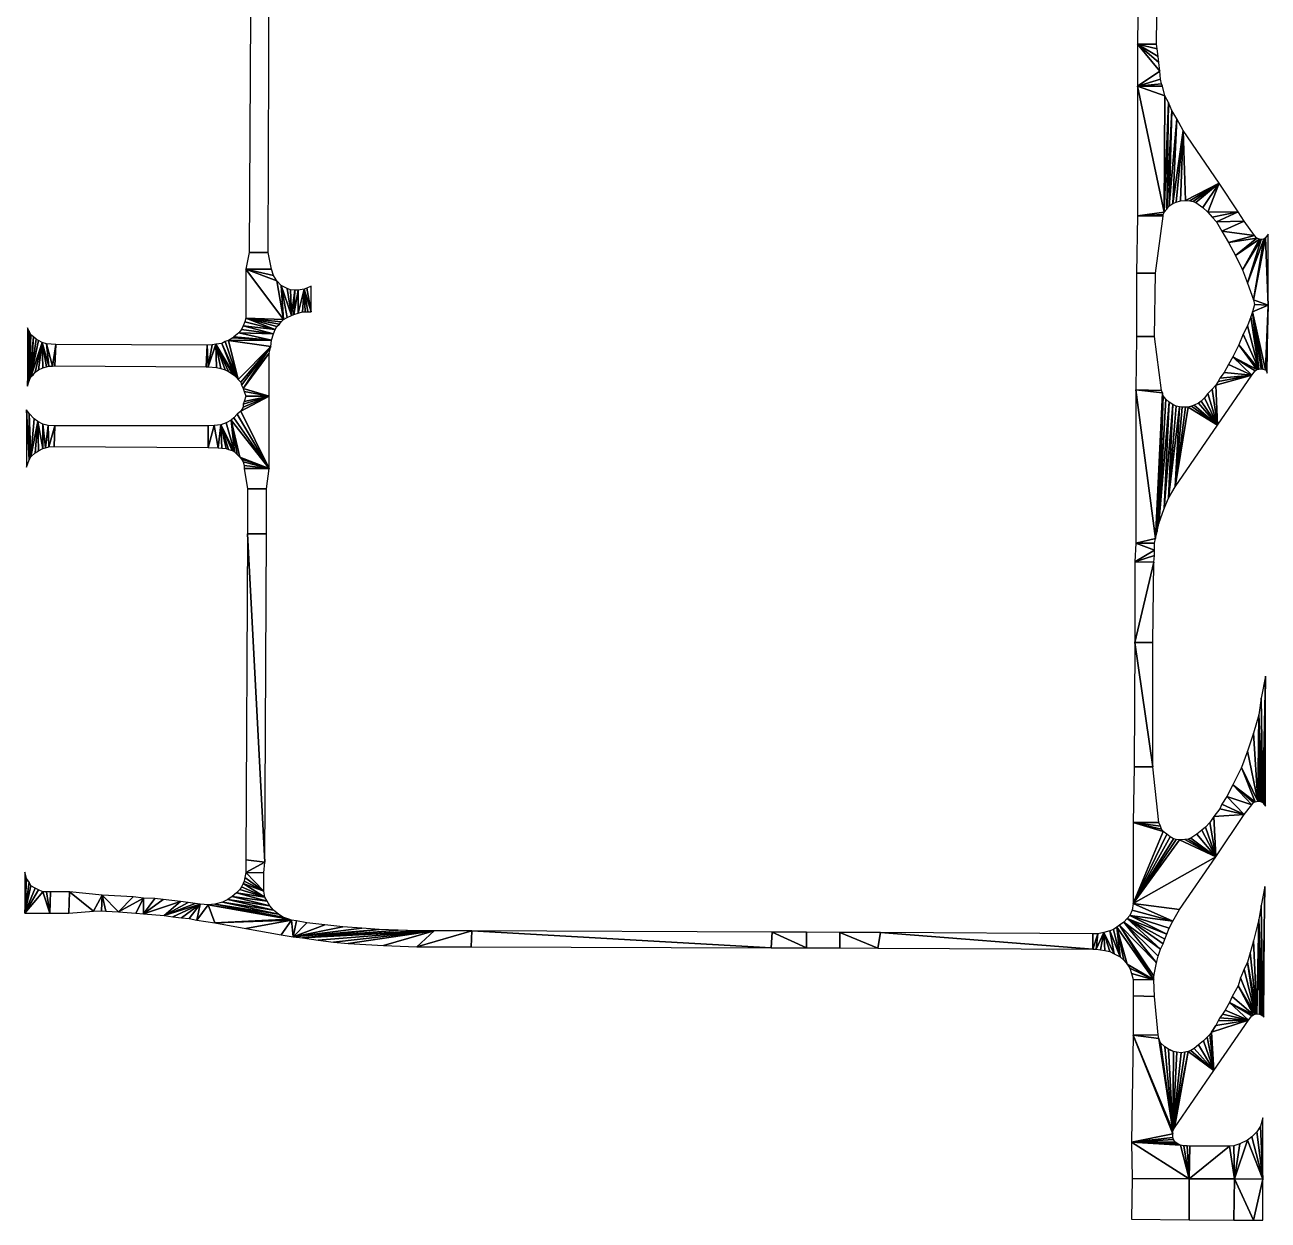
# Model space of a CAD drawing. Extents: x -35426928 to -35396732, y 11996534 to 12011444.
# Drawn here: x -35406120 to -35400336, y 11996534 to 12002096 of the extents above; entities that cross this region are included whole.
import ezdxf

# ---------------------------------------------------------------- set-up
doc = ezdxf.new("R2010")
doc.units = 0

msp = doc.modelspace()

# ---------------------------------------------------------------- linework, layer by layer
at = {"layer": 'mg_to_dxf', "color": 52}
for points in [[(-35404988, 12001036), (-35404980, 12003257), (-35405064, 12003257), (-35405076, 12001036)], [(-35400936, 12002646), (-35400944, 12002006), (-35400856, 12002006), (-35400848, 12002645)], [(-35400844, 12001921), (-35400844, 12001921), (-35400944, 12002006), (-35400840, 12001881)], [(-35400844, 12001921), (-35400844, 12001921), (-35400848, 12001948), (-35400944, 12002006)], [(-35400944, 12002006), (-35400944, 12002006), (-35400852, 12001985), (-35400856, 12002006)], [(-35400944, 12002006), (-35400944, 12002006), (-35400848, 12001948), (-35400852, 12001985)], [(-35400944, 12002006), (-35400944, 12002006), (-35400944, 12001810), (-35400840, 12001881)], [(-35400840, 12001881), (-35400840, 12001881), (-35400944, 12001810), (-35400836, 12001843)], [(-35400836, 12001843), (-35400836, 12001843), (-35400944, 12001810), (-35400832, 12001822)], [(-35400832, 12001822), (-35400832, 12001822), (-35400944, 12001810), (-35400828, 12001810)], [(-35400816, 12001765), (-35400816, 12001765), (-35400828, 12001810), (-35400944, 12001810)], [(-35400816, 12001765), (-35400816, 12001765), (-35400944, 12001810), (-35400820, 12001225)], [(-35400820, 12001225), (-35400820, 12001225), (-35400944, 12001810), (-35400944, 12001207)], [(-35400800, 12001735), (-35400800, 12001735), (-35400816, 12001765), (-35400820, 12001225)], [(-35400800, 12001735), (-35400800, 12001735), (-35400820, 12001225), (-35400808, 12001239)], [(-35400784, 12001698), (-35400784, 12001698), (-35400800, 12001735), (-35400808, 12001239)], [(-35400784, 12001698), (-35400784, 12001698), (-35400808, 12001239), (-35400796, 12001254)], [(-35400760, 12001658), (-35400760, 12001658), (-35400784, 12001698), (-35400796, 12001254)], [(-35400760, 12001658), (-35400760, 12001658), (-35400796, 12001254), (-35400780, 12001264)], [(-35400732, 12001605), (-35400732, 12001605), (-35400760, 12001658), (-35400780, 12001264)], [(-35400732, 12001605), (-35400732, 12001605), (-35400780, 12001264), (-35400764, 12001271)], [(-35400744, 12001277), (-35400744, 12001277), (-35400732, 12001605), (-35400764, 12001271)], [(-35400720, 12001278), (-35400720, 12001278), (-35400732, 12001605), (-35400744, 12001277)], [(-35400564, 12001359), (-35400564, 12001359), (-35400732, 12001605), (-35400720, 12001278)], [(-35400564, 12001359), (-35400564, 12001359), (-35400720, 12001278), (-35400700, 12001277)], [(-35400684, 12001274), (-35400684, 12001274), (-35400564, 12001359), (-35400700, 12001277)], [(-35400684, 12001274), (-35400684, 12001274), (-35400672, 12001270), (-35400564, 12001359)], [(-35400640, 12001246), (-35400640, 12001246), (-35400564, 12001359), (-35400672, 12001270)], [(-35400616, 12001224), (-35400616, 12001224), (-35400564, 12001359), (-35400640, 12001246)], [(-35400476, 12001226), (-35400476, 12001226), (-35400564, 12001359), (-35400616, 12001224)], [(-35400820, 12001225), (-35400820, 12001225), (-35400944, 12001207), (-35400824, 12001214)], [(-35400596, 12001201), (-35400596, 12001201), (-35400476, 12001226), (-35400616, 12001224)], [(-35400596, 12001201), (-35400596, 12001201), (-35400576, 12001179), (-35400476, 12001226)], [(-35400448, 12001183), (-35400448, 12001183), (-35400476, 12001226), (-35400576, 12001179)], [(-35400944, 12001207), (-35400948, 12000941), (-35400860, 12000940), (-35400824, 12001206)], [(-35400824, 12001214), (-35400824, 12001214), (-35400944, 12001207), (-35400824, 12001206)], [(-35400448, 12001183), (-35400448, 12001183), (-35400576, 12001179), (-35400552, 12001136)], [(-35400400, 12001116), (-35400400, 12001116), (-35400448, 12001183), (-35400552, 12001136)], [(-35400400, 12001116), (-35400400, 12001116), (-35400552, 12001136), (-35400520, 12001083)], [(-35400388, 12001104), (-35400388, 12001104), (-35400400, 12001116), (-35400520, 12001083)], [(-35400348, 12001105), (-35400348, 12001105), (-35400336, 12000792), (-35400336, 12001122)], [(-35400388, 12001104), (-35400388, 12001104), (-35400520, 12001083), (-35400488, 12001023)], [(-35400376, 12001098), (-35400376, 12001098), (-35400388, 12001104), (-35400488, 12001023)], [(-35400376, 12001098), (-35400376, 12001098), (-35400488, 12001023), (-35400456, 12000956)], [(-35400368, 12001097), (-35400368, 12001097), (-35400376, 12001098), (-35400456, 12000956)], [(-35400368, 12001097), (-35400368, 12001097), (-35400456, 12000956), (-35400432, 12000894)], [(-35400356, 12001098), (-35400356, 12001098), (-35400368, 12001097), (-35400432, 12000894)], [(-35400356, 12001098), (-35400356, 12001098), (-35400432, 12000894), (-35400404, 12000817)], [(-35400356, 12001098), (-35400356, 12001098), (-35400404, 12000817), (-35400348, 12001105)], [(-35400404, 12000817), (-35400404, 12000817), (-35400336, 12000792), (-35400348, 12001105)], [(-35404972, 12000959), (-35404988, 12001036), (-35405076, 12001036), (-35405092, 12000959)], [(-35404964, 12000929), (-35404964, 12000929), (-35405092, 12000959), (-35404948, 12000905)], [(-35404964, 12000929), (-35404964, 12000929), (-35404972, 12000959), (-35405092, 12000959)], [(-35405092, 12000959), (-35405092, 12000959), (-35404916, 12000725), (-35404948, 12000905)], [(-35405092, 12000959), (-35405092, 12000959), (-35405092, 12000731), (-35404916, 12000725)], [(-35400948, 12000941), (-35400948, 12000646), (-35400864, 12000646), (-35400860, 12000940)], [(-35404948, 12000905), (-35404948, 12000905), (-35404916, 12000725), (-35404928, 12000883)], [(-35404928, 12000883), (-35404928, 12000883), (-35404880, 12000743), (-35404900, 12000869)], [(-35404928, 12000883), (-35404928, 12000883), (-35404900, 12000734), (-35404880, 12000743)], [(-35404928, 12000883), (-35404928, 12000883), (-35404916, 12000725), (-35404900, 12000734)], [(-35404808, 12000870), (-35404808, 12000870), (-35404788, 12000760), (-35404788, 12000880)], [(-35404880, 12000743), (-35404880, 12000743), (-35404884, 12000863), (-35404900, 12000869)], [(-35404880, 12000743), (-35404880, 12000743), (-35404864, 12000862), (-35404884, 12000863)], [(-35404880, 12000743), (-35404880, 12000743), (-35404868, 12000748), (-35404864, 12000862)], [(-35404868, 12000748), (-35404868, 12000748), (-35404848, 12000755), (-35404848, 12000862)], [(-35404868, 12000748), (-35404868, 12000748), (-35404848, 12000862), (-35404864, 12000862)], [(-35404820, 12000866), (-35404820, 12000866), (-35404848, 12000862), (-35404848, 12000755)], [(-35404820, 12000866), (-35404820, 12000866), (-35404848, 12000755), (-35404828, 12000760)], [(-35404816, 12000761), (-35404816, 12000761), (-35404820, 12000866), (-35404828, 12000760)], [(-35404820, 12000866), (-35404820, 12000866), (-35404788, 12000760), (-35404808, 12000870)], [(-35404816, 12000761), (-35404816, 12000761), (-35404804, 12000760), (-35404820, 12000866)], [(-35404820, 12000866), (-35404820, 12000866), (-35404804, 12000760), (-35404788, 12000760)], [(-35400404, 12000817), (-35400404, 12000817), (-35400400, 12000794), (-35400336, 12000792)], [(-35400408, 12000761), (-35400408, 12000761), (-35400416, 12000738), (-35400380, 12000494)], [(-35400336, 12000792), (-35400336, 12000792), (-35400400, 12000794), (-35400408, 12000761)], [(-35400336, 12000792), (-35400336, 12000792), (-35400408, 12000761), (-35400348, 12000490)], [(-35400348, 12000490), (-35400348, 12000490), (-35400408, 12000761), (-35400360, 12000494)], [(-35400408, 12000761), (-35400408, 12000761), (-35400368, 12000496), (-35400360, 12000494)], [(-35400408, 12000761), (-35400408, 12000761), (-35400380, 12000494), (-35400368, 12000496)], [(-35400344, 12000484), (-35400344, 12000484), (-35400336, 12000792), (-35400348, 12000490)], [(-35400344, 12000484), (-35400344, 12000484), (-35400340, 12000475), (-35400336, 12000792)], [(-35405096, 12000714), (-35405096, 12000714), (-35405104, 12000696), (-35404956, 12000678)], [(-35405092, 12000731), (-35405092, 12000731), (-35405096, 12000714), (-35404956, 12000678)], [(-35404916, 12000725), (-35404916, 12000725), (-35405092, 12000731), (-35404928, 12000714)], [(-35405092, 12000731), (-35405092, 12000731), (-35404948, 12000692), (-35404936, 12000704)], [(-35405092, 12000731), (-35405092, 12000731), (-35404956, 12000678), (-35404948, 12000692)], [(-35405092, 12000731), (-35405092, 12000731), (-35404936, 12000704), (-35404928, 12000714)], [(-35400416, 12000738), (-35400416, 12000738), (-35400432, 12000696), (-35400380, 12000494)], [(-35406108, 12000415), (-35406108, 12000415), (-35406100, 12000671), (-35406108, 12000686)], [(-35406100, 12000440), (-35406100, 12000440), (-35406100, 12000671), (-35406108, 12000415)], [(-35406092, 12000654), (-35406092, 12000654), (-35406100, 12000671), (-35406100, 12000440)], [(-35406100, 12000440), (-35406100, 12000440), (-35406080, 12000645), (-35406092, 12000654)], [(-35406092, 12000458), (-35406092, 12000458), (-35406080, 12000645), (-35406100, 12000440)], [(-35406068, 12000633), (-35406068, 12000633), (-35406080, 12000645), (-35406092, 12000458)], [(-35405152, 12000639), (-35405152, 12000639), (-35404972, 12000629), (-35405148, 12000645)], [(-35404972, 12000629), (-35404972, 12000629), (-35405124, 12000663), (-35405148, 12000645)], [(-35405112, 12000678), (-35405112, 12000678), (-35405124, 12000663), (-35404964, 12000658)], [(-35404972, 12000629), (-35404972, 12000629), (-35404964, 12000658), (-35405124, 12000663)], [(-35405104, 12000696), (-35405104, 12000696), (-35405112, 12000678), (-35404964, 12000658)], [(-35405104, 12000696), (-35405104, 12000696), (-35404964, 12000658), (-35404956, 12000678)], [(-35400948, 12000646), (-35400952, 12000397), (-35400832, 12000395), (-35400864, 12000646)], [(-35400380, 12000494), (-35400380, 12000494), (-35400452, 12000656), (-35400472, 12000607)], [(-35400432, 12000696), (-35400432, 12000696), (-35400452, 12000656), (-35400380, 12000494)], [(-35406092, 12000458), (-35406092, 12000458), (-35406056, 12000628), (-35406068, 12000633)], [(-35406092, 12000458), (-35406092, 12000458), (-35406040, 12000618), (-35406056, 12000628)], [(-35406072, 12000480), (-35406072, 12000480), (-35406040, 12000618), (-35406092, 12000458)], [(-35406072, 12000480), (-35406072, 12000480), (-35406056, 12000490), (-35406040, 12000618)], [(-35406056, 12000490), (-35406056, 12000490), (-35406036, 12000500), (-35406040, 12000618)], [(-35406040, 12000618), (-35406040, 12000618), (-35406020, 12000504), (-35406008, 12000508)], [(-35406036, 12000500), (-35406036, 12000500), (-35406020, 12000504), (-35406040, 12000618)], [(-35406040, 12000618), (-35406040, 12000618), (-35406008, 12000508), (-35406020, 12000611)], [(-35406008, 12000508), (-35406008, 12000508), (-35405992, 12000508), (-35406020, 12000611)], [(-35406020, 12000611), (-35406020, 12000611), (-35405992, 12000508), (-35405976, 12000608)], [(-35405976, 12000608), (-35405976, 12000608), (-35405992, 12000508), (-35405980, 12000510)], [(-35405272, 12000606), (-35405976, 12000608), (-35405980, 12000510), (-35405276, 12000505)], [(-35405268, 12000505), (-35405268, 12000505), (-35405272, 12000606), (-35405276, 12000505)], [(-35405248, 12000607), (-35405248, 12000607), (-35405272, 12000606), (-35405268, 12000505)], [(-35405232, 12000610), (-35405232, 12000610), (-35405248, 12000607), (-35405268, 12000505)], [(-35405232, 12000610), (-35405232, 12000610), (-35405268, 12000505), (-35405228, 12000501)], [(-35405144, 12000464), (-35405144, 12000464), (-35405204, 12000614), (-35405232, 12000610)], [(-35405156, 12000472), (-35405156, 12000472), (-35405232, 12000610), (-35405172, 12000483)], [(-35405156, 12000472), (-35405156, 12000472), (-35405144, 12000464), (-35405232, 12000610)], [(-35405232, 12000610), (-35405232, 12000610), (-35405188, 12000490), (-35405172, 12000483)], [(-35405232, 12000610), (-35405232, 12000610), (-35405208, 12000497), (-35405188, 12000490)], [(-35405232, 12000610), (-35405232, 12000610), (-35405228, 12000501), (-35405208, 12000497)], [(-35405128, 12000445), (-35405128, 12000445), (-35405188, 12000622), (-35405204, 12000614)], [(-35405144, 12000464), (-35405144, 12000464), (-35405136, 12000455), (-35405204, 12000614)], [(-35405136, 12000455), (-35405136, 12000455), (-35405128, 12000445), (-35405204, 12000614)], [(-35405188, 12000622), (-35405188, 12000622), (-35405128, 12000445), (-35405172, 12000628)], [(-35405172, 12000628), (-35405172, 12000628), (-35404972, 12000629), (-35405152, 12000639)], [(-35405172, 12000628), (-35405172, 12000628), (-35404976, 12000600), (-35404972, 12000629)], [(-35405128, 12000445), (-35405128, 12000445), (-35404976, 12000600), (-35405172, 12000628)], [(-35404976, 12000600), (-35404976, 12000600), (-35405128, 12000445), (-35405116, 12000433)], [(-35405116, 12000433), (-35405116, 12000433), (-35405112, 12000419), (-35404976, 12000600)], [(-35405112, 12000419), (-35405112, 12000419), (-35405104, 12000404), (-35404976, 12000600)], [(-35404976, 12000600), (-35404976, 12000600), (-35405104, 12000404), (-35404984, 12000568)], [(-35400472, 12000607), (-35400472, 12000607), (-35400500, 12000551), (-35400388, 12000493)], [(-35400380, 12000494), (-35400380, 12000494), (-35400472, 12000607), (-35400388, 12000493)], [(-35405104, 12000404), (-35405104, 12000404), (-35404984, 12000368), (-35404984, 12000568)], [(-35400500, 12000551), (-35400500, 12000551), (-35400520, 12000515), (-35400412, 12000466)], [(-35400388, 12000493), (-35400388, 12000493), (-35400500, 12000551), (-35400396, 12000486)], [(-35400500, 12000551), (-35400500, 12000551), (-35400412, 12000466), (-35400396, 12000486)], [(-35406092, 12000458), (-35406092, 12000458), (-35406080, 12000469), (-35406072, 12000480)], [(-35400560, 12000452), (-35400560, 12000452), (-35400412, 12000466), (-35400540, 12000478)], [(-35400540, 12000478), (-35400540, 12000478), (-35400412, 12000466), (-35400520, 12000515)], [(-35400572, 12000233), (-35400572, 12000233), (-35400580, 12000420), (-35400596, 12000401)], [(-35400572, 12000233), (-35400572, 12000233), (-35400412, 12000466), (-35400580, 12000420)], [(-35400580, 12000420), (-35400580, 12000420), (-35400412, 12000466), (-35400568, 12000437)], [(-35400568, 12000437), (-35400568, 12000437), (-35400412, 12000466), (-35400560, 12000452)], [(-35404984, 12000031), (-35404984, 12000031), (-35404984, 12000368), (-35405116, 12000299)], [(-35405116, 12000299), (-35405116, 12000299), (-35404984, 12000368), (-35405104, 12000317)], [(-35404984, 12000368), (-35404984, 12000368), (-35405104, 12000404), (-35405100, 12000390)], [(-35405104, 12000331), (-35405104, 12000331), (-35404984, 12000368), (-35405100, 12000344)], [(-35405104, 12000317), (-35405104, 12000317), (-35404984, 12000368), (-35405104, 12000331)], [(-35405100, 12000390), (-35405100, 12000390), (-35405092, 12000368), (-35404984, 12000368)], [(-35405100, 12000344), (-35405100, 12000344), (-35404984, 12000368), (-35405092, 12000368)], [(-35400828, 12000383), (-35400828, 12000383), (-35400832, 12000395), (-35400952, 12000397)], [(-35400828, 12000383), (-35400828, 12000383), (-35400952, 12000397), (-35400860, 11999706)], [(-35400860, 11999706), (-35400860, 11999706), (-35400952, 12000397), (-35400952, 11999684)], [(-35400852, 11999738), (-35400852, 11999738), (-35400828, 12000383), (-35400860, 11999706)], [(-35400824, 12000370), (-35400824, 12000370), (-35400828, 12000383), (-35400852, 11999738)], [(-35400844, 11999775), (-35400844, 11999775), (-35400824, 12000370), (-35400852, 11999738)], [(-35400812, 12000354), (-35400812, 12000354), (-35400824, 12000370), (-35400844, 11999775)], [(-35400796, 12000340), (-35400796, 12000340), (-35400812, 12000354), (-35400844, 11999775)], [(-35400572, 12000233), (-35400572, 12000233), (-35400632, 12000361), (-35400648, 12000345)], [(-35400572, 12000233), (-35400572, 12000233), (-35400616, 12000380), (-35400632, 12000361)], [(-35400572, 12000233), (-35400572, 12000233), (-35400596, 12000401), (-35400616, 12000380)], [(-35406100, 12000072), (-35406100, 12000072), (-35406112, 12000305), (-35406112, 12000038)], [(-35406100, 12000287), (-35406100, 12000287), (-35406112, 12000305), (-35406100, 12000072)], [(-35404984, 12000031), (-35404984, 12000031), (-35405116, 12000299), (-35405132, 12000284)], [(-35400796, 12000340), (-35400796, 12000340), (-35400844, 11999775), (-35400820, 11999846)], [(-35400780, 12000330), (-35400780, 12000330), (-35400796, 12000340), (-35400820, 11999846)], [(-35400780, 12000330), (-35400780, 12000330), (-35400820, 11999846), (-35400800, 11999894)], [(-35400764, 12000322), (-35400764, 12000322), (-35400780, 12000330), (-35400800, 11999894)], [(-35400764, 12000322), (-35400764, 12000322), (-35400800, 11999894), (-35400748, 12000319)], [(-35400800, 11999894), (-35400800, 11999894), (-35400768, 11999947), (-35400748, 12000319)], [(-35400748, 12000319), (-35400748, 12000319), (-35400768, 11999947), (-35400736, 12000317)], [(-35400720, 12000317), (-35400720, 12000317), (-35400768, 11999947), (-35400708, 12000317)], [(-35400736, 12000317), (-35400736, 12000317), (-35400768, 11999947), (-35400720, 12000317)], [(-35400768, 11999947), (-35400768, 11999947), (-35400572, 12000233), (-35400708, 12000317)], [(-35400708, 12000317), (-35400708, 12000317), (-35400572, 12000233), (-35400692, 12000322)], [(-35400680, 12000327), (-35400680, 12000327), (-35400692, 12000322), (-35400572, 12000233)], [(-35400680, 12000327), (-35400680, 12000327), (-35400572, 12000233), (-35400660, 12000336)], [(-35400572, 12000233), (-35400572, 12000233), (-35400648, 12000345), (-35400660, 12000336)], [(-35406092, 12000086), (-35406092, 12000086), (-35406100, 12000287), (-35406100, 12000072)], [(-35406076, 12000263), (-35406076, 12000263), (-35406100, 12000287), (-35406092, 12000086)], [(-35406092, 12000086), (-35406092, 12000086), (-35406060, 12000251), (-35406076, 12000263)], [(-35406072, 12000104), (-35406072, 12000104), (-35406060, 12000251), (-35406092, 12000086)], [(-35406072, 12000104), (-35406072, 12000104), (-35406056, 12000114), (-35406060, 12000251)], [(-35406056, 12000114), (-35406056, 12000114), (-35406036, 12000124), (-35406060, 12000251)], [(-35406036, 12000124), (-35406036, 12000124), (-35406036, 12000238), (-35406060, 12000251)], [(-35405144, 12000109), (-35405144, 12000109), (-35405184, 12000244), (-35405208, 12000235)], [(-35405144, 12000109), (-35405144, 12000109), (-35405160, 12000256), (-35405184, 12000244)], [(-35404984, 12000031), (-35404984, 12000031), (-35405148, 12000267), (-35405160, 12000256)], [(-35404984, 12000031), (-35404984, 12000031), (-35405160, 12000256), (-35405120, 12000085)], [(-35405120, 12000085), (-35405120, 12000085), (-35405160, 12000256), (-35405132, 12000097)], [(-35405132, 12000097), (-35405132, 12000097), (-35405160, 12000256), (-35405144, 12000109)], [(-35404984, 12000031), (-35404984, 12000031), (-35405132, 12000284), (-35405148, 12000267)], [(-35406036, 12000124), (-35406036, 12000124), (-35406024, 12000128), (-35406036, 12000238)], [(-35406024, 12000128), (-35406024, 12000128), (-35406012, 12000231), (-35406036, 12000238)], [(-35406024, 12000128), (-35406024, 12000128), (-35406008, 12000132), (-35406012, 12000231)], [(-35406008, 12000132), (-35406008, 12000132), (-35405980, 12000230), (-35406012, 12000231)], [(-35406008, 12000132), (-35406008, 12000132), (-35405984, 12000134), (-35405980, 12000230)], [(-35405268, 12000230), (-35405980, 12000230), (-35405984, 12000134), (-35405268, 12000130)], [(-35405240, 12000231), (-35405240, 12000231), (-35405268, 12000230), (-35405268, 12000130)], [(-35405240, 12000231), (-35405240, 12000231), (-35405268, 12000130), (-35405220, 12000128)], [(-35405208, 12000235), (-35405208, 12000235), (-35405240, 12000231), (-35405220, 12000128)], [(-35405208, 12000235), (-35405208, 12000235), (-35405220, 12000128), (-35405204, 12000127)], [(-35405144, 12000109), (-35405144, 12000109), (-35405208, 12000235), (-35405156, 12000116)], [(-35405208, 12000235), (-35405208, 12000235), (-35405172, 12000120), (-35405156, 12000116)], [(-35405208, 12000235), (-35405208, 12000235), (-35405184, 12000124), (-35405172, 12000120)], [(-35405208, 12000235), (-35405208, 12000235), (-35405204, 12000127), (-35405184, 12000124)], [(-35404984, 12000031), (-35404984, 12000031), (-35405120, 12000085), (-35405112, 12000075)], [(-35404984, 12000031), (-35404984, 12000031), (-35405112, 12000075), (-35405104, 12000063)], [(-35405100, 12000046), (-35405100, 12000046), (-35404984, 12000031), (-35405104, 12000063)], [(-35405100, 12000046), (-35405100, 12000046), (-35405100, 12000031), (-35404984, 12000031)], [(-35404996, 11999937), (-35404984, 12000031), (-35405100, 12000031), (-35405084, 11999937)], [(-35404996, 11999727), (-35404996, 11999937), (-35405084, 11999937), (-35405084, 11999727)], [(-35405092, 11998211), (-35405092, 11998211), (-35405004, 11998200), (-35405084, 11999727)], [(-35405084, 11999727), (-35405084, 11999727), (-35405004, 11998200), (-35404996, 11999727)], [(-35400864, 11999651), (-35400864, 11999651), (-35400952, 11999684), (-35400956, 11999598)], [(-35400860, 11999706), (-35400860, 11999706), (-35400952, 11999684), (-35400864, 11999684)], [(-35400864, 11999651), (-35400864, 11999651), (-35400864, 11999684), (-35400952, 11999684)], [(-35400864, 11999651), (-35400864, 11999651), (-35400956, 11999598), (-35400864, 11999627)], [(-35400864, 11999627), (-35400864, 11999627), (-35400956, 11999598), (-35400868, 11999596)], [(-35400956, 11999222), (-35400956, 11999222), (-35400868, 11999596), (-35400956, 11999598)], [(-35400956, 11999222), (-35400956, 11999222), (-35400872, 11999222), (-35400868, 11999596)], [(-35400956, 11999222), (-35400956, 11999222), (-35400960, 11998643), (-35400872, 11998643)], [(-35400956, 11999222), (-35400956, 11999222), (-35400872, 11998643), (-35400872, 11999222)], [(-35400348, 11999065), (-35400348, 11999065), (-35400368, 11998963), (-35400360, 11998477)], [(-35400356, 11998470), (-35400356, 11998470), (-35400348, 11999065), (-35400360, 11998477)], [(-35400356, 11998470), (-35400356, 11998470), (-35400348, 11998460), (-35400348, 11999065)], [(-35400360, 11998477), (-35400360, 11998477), (-35400368, 11998963), (-35400380, 11998886)], [(-35400380, 11998886), (-35400380, 11998886), (-35400404, 11998800), (-35400384, 11998484)], [(-35400380, 11998886), (-35400380, 11998886), (-35400384, 11998484), (-35400376, 11998484)], [(-35400360, 11998477), (-35400360, 11998477), (-35400380, 11998886), (-35400368, 11998481)], [(-35400380, 11998886), (-35400380, 11998886), (-35400376, 11998484), (-35400368, 11998481)], [(-35400404, 11998800), (-35400404, 11998800), (-35400432, 11998717), (-35400384, 11998484)], [(-35400432, 11998717), (-35400432, 11998717), (-35400460, 11998641), (-35400384, 11998484)], [(-35400960, 11998643), (-35400964, 11998385), (-35400844, 11998385), (-35400872, 11998643)], [(-35400460, 11998641), (-35400460, 11998641), (-35400500, 11998559), (-35400396, 11998481)], [(-35400384, 11998484), (-35400384, 11998484), (-35400460, 11998641), (-35400396, 11998481)], [(-35400528, 11998506), (-35400528, 11998506), (-35400552, 11998470), (-35400448, 11998421)], [(-35400500, 11998559), (-35400500, 11998559), (-35400528, 11998506), (-35400412, 11998467)], [(-35400528, 11998506), (-35400528, 11998506), (-35400448, 11998421), (-35400412, 11998467)], [(-35400396, 11998481), (-35400396, 11998481), (-35400500, 11998559), (-35400404, 11998477)], [(-35400500, 11998559), (-35400500, 11998559), (-35400412, 11998467), (-35400404, 11998477)], [(-35400588, 11998412), (-35400588, 11998412), (-35400448, 11998421), (-35400560, 11998448)], [(-35400560, 11998448), (-35400560, 11998448), (-35400448, 11998421), (-35400552, 11998470)], [(-35400580, 11998225), (-35400580, 11998225), (-35400588, 11998412), (-35400608, 11998385)], [(-35400580, 11998225), (-35400580, 11998225), (-35400448, 11998421), (-35400588, 11998412)], [(-35400836, 11998367), (-35400836, 11998367), (-35400964, 11998385), (-35400832, 11998353)], [(-35400836, 11998367), (-35400836, 11998367), (-35400844, 11998385), (-35400964, 11998385)], [(-35400964, 11998385), (-35400964, 11998385), (-35400824, 11998342), (-35400832, 11998353)], [(-35400964, 11998385), (-35400964, 11998385), (-35400964, 11998008), (-35400824, 11998342)], [(-35400824, 11998342), (-35400824, 11998342), (-35400964, 11998008), (-35400808, 11998330)], [(-35400808, 11998330), (-35400808, 11998330), (-35400964, 11998008), (-35400792, 11998317)], [(-35400668, 11998330), (-35400668, 11998330), (-35400696, 11998312), (-35400580, 11998225)], [(-35400668, 11998330), (-35400668, 11998330), (-35400580, 11998225), (-35400644, 11998348)], [(-35400580, 11998225), (-35400580, 11998225), (-35400628, 11998363), (-35400644, 11998348)], [(-35400580, 11998225), (-35400580, 11998225), (-35400608, 11998385), (-35400628, 11998363)], [(-35400792, 11998317), (-35400792, 11998317), (-35400964, 11998008), (-35400776, 11998309)], [(-35400964, 11998008), (-35400964, 11998008), (-35400764, 11998306), (-35400776, 11998309)], [(-35400964, 11998008), (-35400964, 11998008), (-35400748, 11998303), (-35400764, 11998306)], [(-35400964, 11998008), (-35400964, 11998008), (-35400580, 11998225), (-35400748, 11998303)], [(-35400748, 11998303), (-35400748, 11998303), (-35400580, 11998225), (-35400724, 11998305)], [(-35400724, 11998305), (-35400724, 11998305), (-35400580, 11998225), (-35400708, 11998307)], [(-35400708, 11998307), (-35400708, 11998307), (-35400580, 11998225), (-35400696, 11998312)], [(-35400964, 11998008), (-35400964, 11998008), (-35400748, 11997980), (-35400580, 11998225)], [(-35405092, 11998151), (-35405092, 11998151), (-35405004, 11998200), (-35405092, 11998211)], [(-35405008, 11998150), (-35405008, 11998150), (-35405004, 11998200), (-35405092, 11998151)], [(-35406112, 11998124), (-35406112, 11998124), (-35406120, 11998154), (-35406120, 11997963)], [(-35406112, 11998124), (-35406112, 11998124), (-35406120, 11997963), (-35406100, 11998107)], [(-35406120, 11997963), (-35406120, 11997963), (-35406092, 11998090), (-35406100, 11998107)], [(-35405112, 11998085), (-35405112, 11998085), (-35405004, 11998037), (-35405104, 11998100)], [(-35405104, 11998100), (-35405104, 11998100), (-35405008, 11998065), (-35405100, 11998112)], [(-35405004, 11998037), (-35405004, 11998037), (-35405008, 11998065), (-35405104, 11998100)], [(-35405100, 11998112), (-35405100, 11998112), (-35405008, 11998065), (-35405096, 11998128)], [(-35405008, 11998065), (-35405008, 11998065), (-35405092, 11998151), (-35405096, 11998128)], [(-35405008, 11998065), (-35405008, 11998065), (-35405008, 11998150), (-35405092, 11998151)], [(-35406120, 11997963), (-35406120, 11997963), (-35406072, 11998079), (-35406092, 11998090)], [(-35406120, 11997963), (-35406120, 11997963), (-35406056, 11998071), (-35406072, 11998079)], [(-35406120, 11997963), (-35406120, 11997963), (-35406036, 11998062), (-35406056, 11998071)], [(-35406120, 11997963), (-35406120, 11997963), (-35406004, 11997963), (-35406036, 11998062)], [(-35406036, 11998062), (-35406036, 11998062), (-35406004, 11997963), (-35406020, 11998061)], [(-35406020, 11998061), (-35406020, 11998061), (-35406004, 11997963), (-35406000, 11998061)], [(-35406004, 11997963), (-35405916, 11997962), (-35405912, 11998061), (-35406000, 11998061)], [(-35405800, 11997972), (-35405800, 11997972), (-35405912, 11998061), (-35405916, 11997962)], [(-35405800, 11997972), (-35405800, 11997972), (-35405760, 11998046), (-35405912, 11998061)], [(-35405800, 11997972), (-35405800, 11997972), (-35405764, 11997973), (-35405760, 11998046)], [(-35405744, 11997972), (-35405744, 11997972), (-35405760, 11998046), (-35405764, 11997973)], [(-35405684, 11997969), (-35405684, 11997969), (-35405616, 11998039), (-35405760, 11998046)], [(-35405684, 11997969), (-35405684, 11997969), (-35405760, 11998046), (-35405744, 11997972)], [(-35405136, 11998057), (-35405136, 11998057), (-35405156, 11998040), (-35404992, 11998018)], [(-35405120, 11998072), (-35405120, 11998072), (-35405136, 11998057), (-35405004, 11998037)], [(-35405004, 11998037), (-35405004, 11998037), (-35405136, 11998057), (-35404992, 11998018)], [(-35405112, 11998085), (-35405112, 11998085), (-35405120, 11998072), (-35405004, 11998037)], [(-35400360, 11997485), (-35400360, 11997485), (-35400352, 11998087), (-35400368, 11997998)], [(-35400360, 11997485), (-35400360, 11997485), (-35400356, 11997478), (-35400352, 11998087)], [(-35405568, 11998033), (-35405568, 11998033), (-35405616, 11998039), (-35405684, 11997969)], [(-35405604, 11997962), (-35405604, 11997962), (-35405568, 11998033), (-35405684, 11997969)], [(-35405568, 11998033), (-35405568, 11998033), (-35405604, 11997962), (-35405568, 11997959)], [(-35405568, 11997959), (-35405568, 11997959), (-35405516, 11998030), (-35405568, 11998033)], [(-35405568, 11997959), (-35405568, 11997959), (-35405476, 11998026), (-35405516, 11998030)], [(-35405396, 11998016), (-35405396, 11998016), (-35405476, 11998026), (-35405568, 11997959)], [(-35405472, 11997951), (-35405472, 11997951), (-35405396, 11998016), (-35405568, 11997959)], [(-35405472, 11997951), (-35405472, 11997951), (-35405360, 11998012), (-35405396, 11998016)], [(-35405472, 11997951), (-35405472, 11997951), (-35405328, 11998008), (-35405360, 11998012)], [(-35405304, 11998004), (-35405304, 11998004), (-35405328, 11998008), (-35405472, 11997951)], [(-35405432, 11997945), (-35405432, 11997945), (-35405304, 11998004), (-35405472, 11997951)], [(-35405304, 11998004), (-35405304, 11998004), (-35405432, 11997945), (-35405392, 11997941)], [(-35405304, 11998004), (-35405304, 11998004), (-35405392, 11997941), (-35405356, 11997937)], [(-35405356, 11997937), (-35405356, 11997937), (-35405320, 11997930), (-35405304, 11998004)], [(-35405268, 11998001), (-35405268, 11998001), (-35405304, 11998004), (-35405320, 11997930)], [(-35405268, 11998001), (-35405268, 11998001), (-35405320, 11997930), (-35405236, 11997918)], [(-35405236, 11998004), (-35405236, 11998004), (-35405268, 11998001), (-35404920, 11997944)], [(-35404920, 11997944), (-35404920, 11997944), (-35405268, 11998001), (-35404892, 11997934)], [(-35404892, 11997934), (-35404892, 11997934), (-35405268, 11998001), (-35405236, 11997918)], [(-35405200, 11998014), (-35405200, 11998014), (-35405236, 11998004), (-35404940, 11997958)], [(-35404940, 11997958), (-35404940, 11997958), (-35405236, 11998004), (-35404920, 11997944)], [(-35405176, 11998026), (-35405176, 11998026), (-35405200, 11998014), (-35404964, 11997976)], [(-35404964, 11997976), (-35404964, 11997976), (-35405200, 11998014), (-35404940, 11997958)], [(-35405156, 11998040), (-35405156, 11998040), (-35405176, 11998026), (-35404980, 11997996)], [(-35404980, 11997996), (-35404980, 11997996), (-35405176, 11998026), (-35404964, 11997976)], [(-35404992, 11998018), (-35404992, 11998018), (-35405156, 11998040), (-35404980, 11997996)], [(-35400964, 11998008), (-35400964, 11998008), (-35400968, 11997976), (-35400780, 11997925)], [(-35400964, 11998008), (-35400964, 11998008), (-35400780, 11997925), (-35400748, 11997980)], [(-35400360, 11997485), (-35400360, 11997485), (-35400368, 11997998), (-35400380, 11997933)], [(-35404892, 11997934), (-35404892, 11997934), (-35405236, 11997918), (-35404880, 11997930)], [(-35405236, 11997918), (-35405236, 11997918), (-35405092, 11997891), (-35404880, 11997930)], [(-35404880, 11997930), (-35404880, 11997930), (-35405092, 11997891), (-35404928, 11997862)], [(-35404880, 11997930), (-35404880, 11997930), (-35404928, 11997862), (-35404872, 11997852)], [(-35404880, 11997930), (-35404880, 11997930), (-35404872, 11997852), (-35404856, 11997926)], [(-35404808, 11997918), (-35404808, 11997918), (-35404856, 11997926), (-35404872, 11997852)], [(-35401008, 11997920), (-35401008, 11997920), (-35400836, 11997795), (-35400992, 11997938)], [(-35400992, 11997938), (-35400992, 11997938), (-35400808, 11997865), (-35400980, 11997952)], [(-35400992, 11997938), (-35400992, 11997938), (-35400824, 11997819), (-35400816, 11997841)], [(-35400836, 11997795), (-35400836, 11997795), (-35400824, 11997819), (-35400992, 11997938)], [(-35400992, 11997938), (-35400992, 11997938), (-35400816, 11997841), (-35400808, 11997865)], [(-35400980, 11997952), (-35400980, 11997952), (-35400780, 11997925), (-35400968, 11997976)], [(-35400980, 11997952), (-35400980, 11997952), (-35400796, 11997893), (-35400780, 11997925)], [(-35400808, 11997865), (-35400808, 11997865), (-35400796, 11997893), (-35400980, 11997952)], [(-35400380, 11997933), (-35400380, 11997933), (-35400404, 11997834), (-35400388, 11997494)], [(-35400380, 11997933), (-35400380, 11997933), (-35400388, 11997494), (-35400376, 11997493)], [(-35400360, 11997485), (-35400360, 11997485), (-35400380, 11997933), (-35400368, 11997489)], [(-35400380, 11997933), (-35400380, 11997933), (-35400376, 11997493), (-35400368, 11997489)], [(-35404808, 11997918), (-35404808, 11997918), (-35404872, 11997852), (-35404724, 11997908)], [(-35404872, 11997852), (-35404872, 11997852), (-35404640, 11997899), (-35404724, 11997908)], [(-35404872, 11997852), (-35404872, 11997852), (-35404552, 11997893), (-35404640, 11997899)], [(-35404872, 11997852), (-35404872, 11997852), (-35404472, 11997887), (-35404552, 11997893)], [(-35404872, 11997852), (-35404872, 11997852), (-35404828, 11997847), (-35404472, 11997887)], [(-35404472, 11997887), (-35404472, 11997887), (-35404828, 11997847), (-35404384, 11997884)], [(-35404384, 11997884), (-35404384, 11997884), (-35404828, 11997847), (-35404296, 11997881)], [(-35404296, 11997881), (-35404296, 11997881), (-35404828, 11997847), (-35404216, 11997881)], [(-35404828, 11997847), (-35404828, 11997847), (-35404756, 11997837), (-35404216, 11997881)], [(-35404216, 11997881), (-35404216, 11997881), (-35404756, 11997837), (-35404684, 11997828)], [(-35404216, 11997881), (-35404216, 11997881), (-35404684, 11997828), (-35404616, 11997822)], [(-35404216, 11997881), (-35404216, 11997881), (-35404616, 11997822), (-35404452, 11997812)], [(-35404296, 11997806), (-35404296, 11997806), (-35404216, 11997881), (-35404452, 11997812)], [(-35404040, 11997881), (-35404040, 11997881), (-35404216, 11997881), (-35404296, 11997806)], [(-35404044, 11997806), (-35404044, 11997806), (-35404040, 11997881), (-35404296, 11997806)], [(-35402648, 11997801), (-35402648, 11997801), (-35404040, 11997881), (-35404044, 11997806)], [(-35402644, 11997874), (-35402644, 11997874), (-35404040, 11997881), (-35402648, 11997801)], [(-35402484, 11997801), (-35402484, 11997801), (-35402644, 11997874), (-35402648, 11997801)], [(-35402644, 11997874), (-35402644, 11997874), (-35402484, 11997801), (-35402484, 11997874)], [(-35402328, 11997873), (-35402484, 11997874), (-35402484, 11997801), (-35402328, 11997801)], [(-35402152, 11997799), (-35402152, 11997799), (-35402140, 11997873), (-35402328, 11997873)], [(-35402152, 11997799), (-35402152, 11997799), (-35402328, 11997873), (-35402328, 11997801)], [(-35401152, 11997795), (-35401152, 11997795), (-35402140, 11997873), (-35402152, 11997799)], [(-35401152, 11997867), (-35401152, 11997867), (-35402140, 11997873), (-35401152, 11997795)], [(-35401128, 11997867), (-35401128, 11997867), (-35401152, 11997867), (-35401152, 11997795)], [(-35401128, 11997867), (-35401128, 11997867), (-35401152, 11997795), (-35401136, 11997795)], [(-35401100, 11997873), (-35401100, 11997873), (-35401128, 11997867), (-35401136, 11997795)], [(-35401100, 11997873), (-35401100, 11997873), (-35401136, 11997795), (-35401116, 11997792)], [(-35401100, 11997873), (-35401100, 11997873), (-35401116, 11997792), (-35401096, 11997789)], [(-35401052, 11997773), (-35401052, 11997773), (-35401072, 11997880), (-35401100, 11997873)], [(-35401100, 11997873), (-35401100, 11997873), (-35401072, 11997784), (-35401052, 11997773)], [(-35401100, 11997873), (-35401100, 11997873), (-35401096, 11997789), (-35401072, 11997784)], [(-35401024, 11997759), (-35401024, 11997759), (-35401056, 11997887), (-35401072, 11997880)], [(-35401072, 11997880), (-35401072, 11997880), (-35401052, 11997773), (-35401024, 11997759)], [(-35401024, 11997759), (-35401024, 11997759), (-35401040, 11997897), (-35401056, 11997887)], [(-35400868, 11997652), (-35400868, 11997652), (-35401028, 11997906), (-35401040, 11997897)], [(-35401008, 11997744), (-35401008, 11997744), (-35401040, 11997897), (-35401024, 11997759)], [(-35400992, 11997725), (-35400992, 11997725), (-35401040, 11997897), (-35401008, 11997744)], [(-35400868, 11997652), (-35400868, 11997652), (-35401040, 11997897), (-35400992, 11997725)], [(-35401028, 11997906), (-35401028, 11997906), (-35400856, 11997731), (-35401008, 11997920)], [(-35400868, 11997652), (-35400868, 11997652), (-35400868, 11997670), (-35401028, 11997906)], [(-35400868, 11997670), (-35400868, 11997670), (-35400856, 11997731), (-35401028, 11997906)], [(-35400856, 11997731), (-35400856, 11997731), (-35400848, 11997763), (-35401008, 11997920)], [(-35400848, 11997763), (-35400848, 11997763), (-35400836, 11997795), (-35401008, 11997920)], [(-35400404, 11997834), (-35400404, 11997834), (-35400420, 11997778), (-35400388, 11997494)], [(-35400420, 11997778), (-35400420, 11997778), (-35400432, 11997735), (-35400388, 11997494)], [(-35400868, 11997652), (-35400868, 11997652), (-35400992, 11997725), (-35400980, 11997706)], [(-35400972, 11997681), (-35400972, 11997681), (-35400868, 11997652), (-35400980, 11997706)], [(-35400396, 11997493), (-35400396, 11997493), (-35400448, 11997702), (-35400464, 11997661)], [(-35400432, 11997735), (-35400432, 11997735), (-35400448, 11997702), (-35400396, 11997493)], [(-35400388, 11997494), (-35400388, 11997494), (-35400432, 11997735), (-35400396, 11997493)], [(-35400972, 11997681), (-35400972, 11997681), (-35400964, 11997653), (-35400868, 11997652)], [(-35400964, 11997653), (-35400964, 11997577), (-35400864, 11997575), (-35400868, 11997652)], [(-35400396, 11997493), (-35400396, 11997493), (-35400464, 11997661), (-35400476, 11997624)], [(-35400476, 11997624), (-35400476, 11997624), (-35400504, 11997575), (-35400404, 11997490)], [(-35400396, 11997493), (-35400396, 11997493), (-35400476, 11997624), (-35400404, 11997490)], [(-35400964, 11997577), (-35400964, 11997394), (-35400848, 11997396), (-35400864, 11997575)], [(-35400516, 11997546), (-35400516, 11997546), (-35400536, 11997511), (-35400428, 11997465)], [(-35400404, 11997490), (-35400404, 11997490), (-35400504, 11997575), (-35400516, 11997546)], [(-35400404, 11997490), (-35400404, 11997490), (-35400516, 11997546), (-35400412, 11997485)], [(-35400516, 11997546), (-35400516, 11997546), (-35400428, 11997465), (-35400412, 11997485)], [(-35400588, 11997231), (-35400588, 11997231), (-35400428, 11997465), (-35400600, 11997408)], [(-35400600, 11997408), (-35400600, 11997408), (-35400428, 11997465), (-35400580, 11997440)], [(-35400428, 11997465), (-35400428, 11997465), (-35400568, 11997461), (-35400580, 11997440)], [(-35400428, 11997465), (-35400428, 11997465), (-35400560, 11997476), (-35400568, 11997461)], [(-35400560, 11997476), (-35400560, 11997476), (-35400428, 11997465), (-35400548, 11997493)], [(-35400548, 11997493), (-35400548, 11997493), (-35400428, 11997465), (-35400536, 11997511)], [(-35400588, 11997231), (-35400588, 11997231), (-35400600, 11997408), (-35400608, 11997398)], [(-35400580, 11997440), (-35400580, 11997440), (-35400592, 11997423), (-35400600, 11997408)], [(-35400964, 11997394), (-35400964, 11997394), (-35400972, 11996897), (-35400780, 11996935)], [(-35400844, 11997379), (-35400844, 11997379), (-35400848, 11997396), (-35400964, 11997394)], [(-35400844, 11997379), (-35400844, 11997379), (-35400964, 11997394), (-35400780, 11996950)], [(-35400780, 11996950), (-35400780, 11996950), (-35400964, 11997394), (-35400780, 11996935)], [(-35400836, 11997359), (-35400836, 11997359), (-35400844, 11997379), (-35400780, 11996950)], [(-35400836, 11997359), (-35400836, 11997359), (-35400780, 11996950), (-35400816, 11997341)], [(-35400680, 11997333), (-35400680, 11997333), (-35400588, 11997231), (-35400660, 11997350)], [(-35400588, 11997231), (-35400588, 11997231), (-35400636, 11997369), (-35400660, 11997350)], [(-35400588, 11997231), (-35400588, 11997231), (-35400620, 11997386), (-35400636, 11997369)], [(-35400588, 11997231), (-35400588, 11997231), (-35400608, 11997398), (-35400620, 11997386)], [(-35400780, 11996950), (-35400780, 11996950), (-35400800, 11997330), (-35400816, 11997341)], [(-35400780, 11996950), (-35400780, 11996950), (-35400776, 11997319), (-35400800, 11997330)], [(-35400776, 11997319), (-35400776, 11997319), (-35400788, 11997325), (-35400800, 11997330)], [(-35400780, 11996950), (-35400780, 11996950), (-35400760, 11997316), (-35400776, 11997319)], [(-35400780, 11996950), (-35400780, 11996950), (-35400772, 11996963), (-35400708, 11997319)], [(-35400780, 11996950), (-35400780, 11996950), (-35400708, 11997319), (-35400724, 11997316)], [(-35400780, 11996950), (-35400780, 11996950), (-35400740, 11997313), (-35400760, 11997316)], [(-35400740, 11997313), (-35400740, 11997313), (-35400780, 11996950), (-35400724, 11997316)], [(-35400772, 11996963), (-35400772, 11996963), (-35400588, 11997231), (-35400708, 11997319)], [(-35400708, 11997319), (-35400708, 11997319), (-35400588, 11997231), (-35400696, 11997323)], [(-35400680, 11997333), (-35400680, 11997333), (-35400696, 11997323), (-35400588, 11997231)], [(-35400360, 11996725), (-35400360, 11996725), (-35400360, 11997010), (-35400372, 11996971)], [(-35400412, 11996922), (-35400412, 11996922), (-35400360, 11996725), (-35400388, 11996945)], [(-35400388, 11996945), (-35400388, 11996945), (-35400360, 11996725), (-35400372, 11996971)], [(-35400780, 11996935), (-35400780, 11996935), (-35400972, 11996897), (-35400780, 11996918)], [(-35400780, 11996918), (-35400780, 11996918), (-35400972, 11996897), (-35400776, 11996910)], [(-35400972, 11996897), (-35400972, 11996897), (-35400768, 11996897), (-35400776, 11996910)], [(-35400756, 11996889), (-35400756, 11996889), (-35400972, 11996897), (-35400744, 11996883)], [(-35400756, 11996889), (-35400756, 11996889), (-35400768, 11996897), (-35400972, 11996897)], [(-35400972, 11996897), (-35400972, 11996897), (-35400704, 11996726), (-35400744, 11996883)], [(-35400972, 11996897), (-35400972, 11996897), (-35400968, 11996727), (-35400704, 11996726)], [(-35400468, 11996889), (-35400468, 11996889), (-35400496, 11996880), (-35400492, 11996726)], [(-35400468, 11996889), (-35400468, 11996889), (-35400492, 11996726), (-35400432, 11996906)], [(-35400492, 11996726), (-35400492, 11996726), (-35400360, 11996725), (-35400432, 11996906)], [(-35400432, 11996906), (-35400432, 11996906), (-35400360, 11996725), (-35400412, 11996922)], [(-35400744, 11996883), (-35400744, 11996883), (-35400704, 11996726), (-35400728, 11996880)], [(-35400728, 11996880), (-35400728, 11996880), (-35400704, 11996726), (-35400712, 11996879)], [(-35400712, 11996879), (-35400712, 11996879), (-35400704, 11996726), (-35400700, 11996878)], [(-35400516, 11996878), (-35400516, 11996878), (-35400700, 11996878), (-35400704, 11996726)], [(-35400516, 11996878), (-35400516, 11996878), (-35400704, 11996726), (-35400492, 11996726)], [(-35400516, 11996878), (-35400516, 11996878), (-35400492, 11996726), (-35400496, 11996880)], [(-35400968, 11996727), (-35400972, 11996538), (-35400704, 11996535), (-35400704, 11996726)], [(-35400496, 11996534), (-35400492, 11996726), (-35400704, 11996726), (-35400704, 11996535)], [(-35400404, 11996534), (-35400404, 11996534), (-35400492, 11996726), (-35400496, 11996534)], [(-35400404, 11996534), (-35400404, 11996534), (-35400360, 11996725), (-35400492, 11996726)], [(-35400404, 11996534), (-35400404, 11996534), (-35400360, 11996534), (-35400360, 11996725)]]:
    msp.add_3dface(points, dxfattribs=at)

doc.saveas('drawing.dxf')
